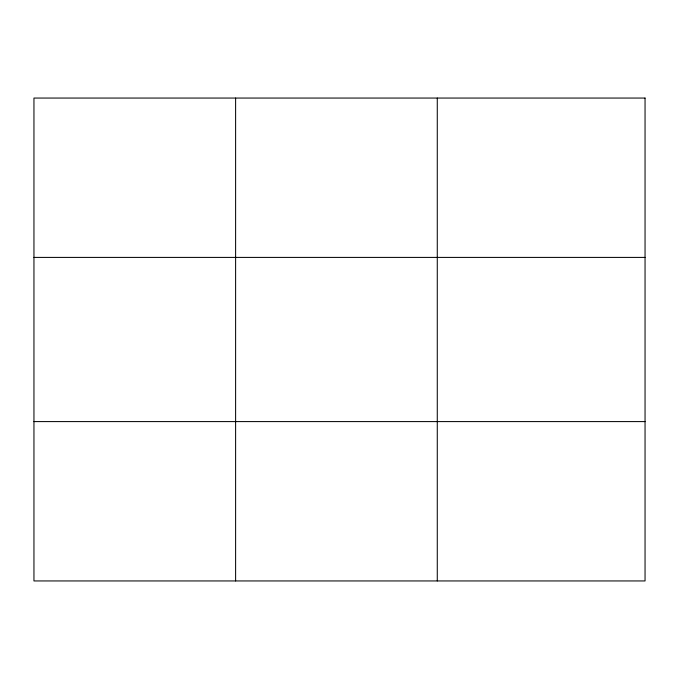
<?xml version="1.0" encoding="UTF-8"?>
<svg xmlns="http://www.w3.org/2000/svg" width="679" height="679" viewBox="0 0 679 679"><rect width="100%" height="100%" fill="white"/><g stroke="black" fill="none" stroke-linecap="round" stroke-linejoin="round"><path stroke-width="1.02" d="M235.613 580.944L235.613 98.056M437.276 580.944L437.276 98.056M33.95 257.409L645.05 257.409M33.95 421.591L645.05 421.591M645.05 98.056L645.05 580.944L33.95 580.944L33.95 98.056L645.05 98.056"/></g></svg>
